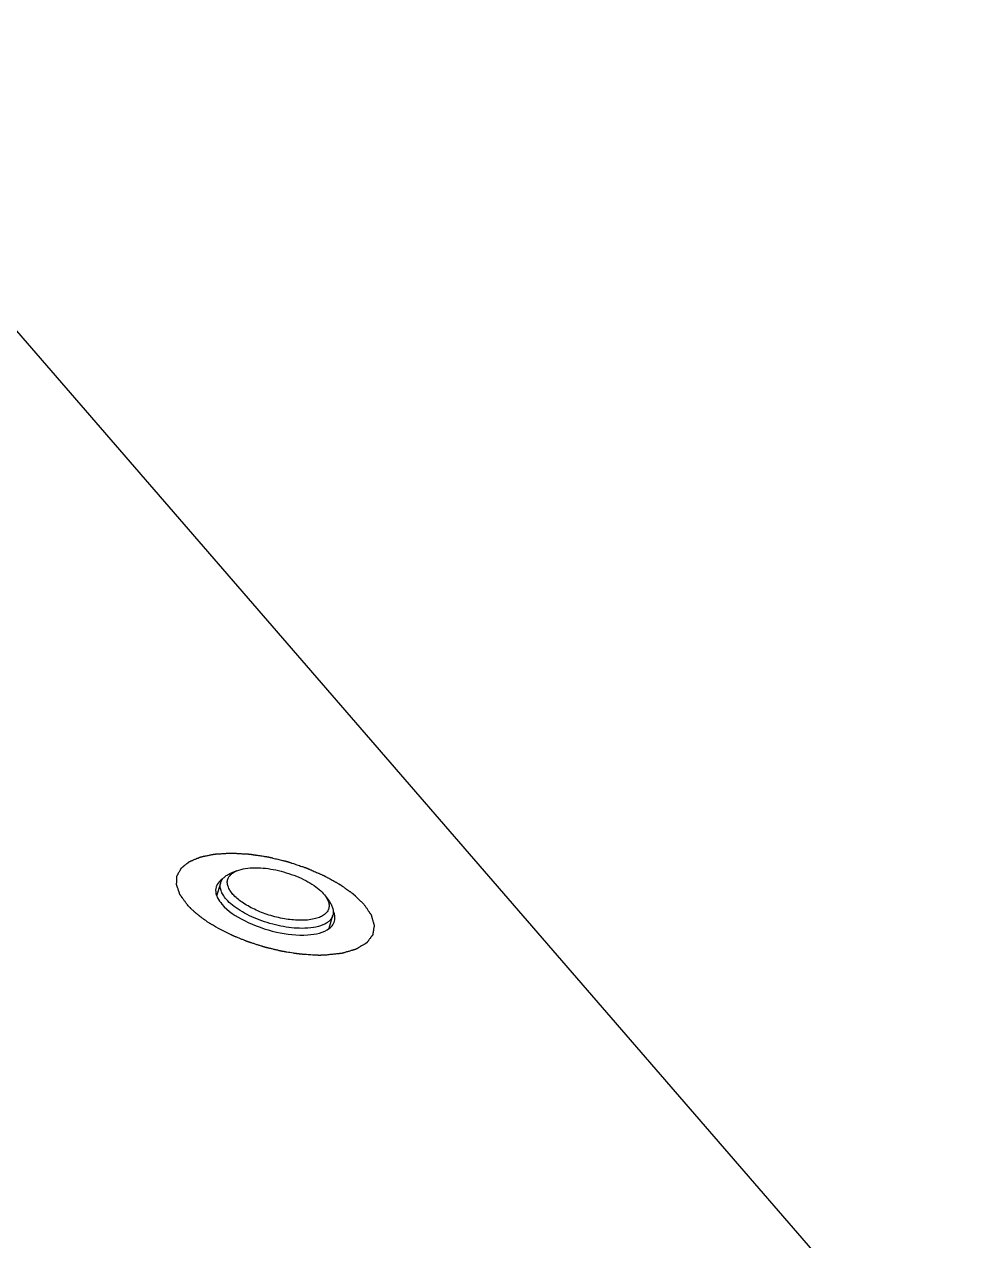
# Model space of a CAD drawing. Header units: millimetres. Extents: x -1 to 407, y -1 to 283.
# Drawn here: x 213.87 to 221.94, y 188.71 to 199.12 of the extents above; entities that cross this region are included whole.
import ezdxf

# ---------------------------------------------------------------- set-up
doc = ezdxf.new("R2010")
doc.units = ezdxf.units.MM
doc.header["$LTSCALE"] = 23.1
doc.layers.add('001-PCB', color=7, linetype='CONTINUOUS')

msp = doc.modelspace()

# ---------------------------------------------------------------- linework, layer by layer
at = {"layer": '001-PCB', "color": 7, "linetype": 'Continuous'}
for p, q in [((221.94, 187.099), (211.529, 199.121)), ((215.686, 191.878), (215.635, 191.857)), ((215.515, 191.664), (215.547, 191.774)), ((216.445, 191.659), (216.477, 191.614)), ((216.476, 191.388), (216.507, 191.497))]:
    msp.add_line(p, q, dxfattribs=at)
at = {"layer": '001-PCB', "color": 4, "linetype": 'Continuous'}
msp.add_line((215.533, 191.381), (215.504, 191.397), dxfattribs=at)
at = {"layer": '001-PCB', "color": 7, "linetype": 'Continuous'}
for centre, radius, start, end in [((215.603, 191.711), 0.0988, 158.5494, 163.8416), ((215.665, 191.648), 0.188, 122.0675, 123.377), ((215.85, 191.857), 0.339, 220.8953, 221.5974), ((216.426, 191.473), 0.0988, 338.5494, 343.8416)]:
    msp.add_arc(centre, radius, start, end, dxfattribs=at)
at = {"layer": '001-PCB', "color": 4, "linetype": 'Continuous'}
for points, knots in [([(215.257, 191.592), (215.252, 191.599), (215.244, 191.61), (215.235, 191.624), (215.227, 191.634), (215.221, 191.643), (215.216, 191.65), (215.212, 191.656), (215.209, 191.661), (215.206, 191.665), (215.203, 191.669), (215.202, 191.671), (215.2, 191.673), (215.199, 191.674), (215.199, 191.675), (215.198, 191.676), (215.198, 191.677), (215.198, 191.677), (215.197, 191.677), (215.197, 191.678), (215.197, 191.678), (215.197, 191.679), (215.196, 191.681), (215.196, 191.682), (215.195, 191.685), (215.194, 191.688), (215.192, 191.692), (215.191, 191.697), (215.189, 191.702), (215.186, 191.709), (215.184, 191.718), (215.181, 191.726), (215.178, 191.733), (215.177, 191.738), (215.175, 191.743), (215.173, 191.748), (215.172, 191.751), (215.171, 191.753), (215.171, 191.755), (215.17, 191.756), (215.17, 191.757), (215.17, 191.758), (215.17, 191.758), (215.169, 191.759), (215.17, 191.759), (215.17, 191.759), (215.17, 191.76), (215.17, 191.761), (215.17, 191.762), (215.17, 191.764), (215.17, 191.766), (215.17, 191.769), (215.17, 191.773), (215.171, 191.777), (215.171, 191.782), (215.171, 191.788), (215.172, 191.796), (215.172, 191.804), (215.172, 191.81), (215.173, 191.815), (215.173, 191.82), (215.173, 191.824), (215.173, 191.827), (215.173, 191.829), (215.173, 191.83), (215.174, 191.832), (215.174, 191.833), (215.174, 191.833), (215.174, 191.834), (215.174, 191.834), (215.174, 191.834), (215.174, 191.835), (215.174, 191.835), (215.175, 191.836), (215.175, 191.837), (215.176, 191.839), (215.177, 191.84), (215.179, 191.843), (215.181, 191.847), (215.183, 191.851), (215.185, 191.855), (215.188, 191.861), (215.192, 191.868), (215.196, 191.875), (215.199, 191.88), (215.201, 191.884), (215.204, 191.889), (215.206, 191.892), (215.207, 191.895), (215.208, 191.897), (215.209, 191.898), (215.21, 191.899), (215.21, 191.9), (215.21, 191.901), (215.211, 191.901), (215.211, 191.901), (215.211, 191.901), (215.211, 191.902), (215.212, 191.902), (215.213, 191.903), (215.214, 191.904), (215.215, 191.905), (215.217, 191.906), (215.22, 191.909), (215.223, 191.911), (215.228, 191.915), (215.232, 191.918), (215.237, 191.923), (215.244, 191.928), (215.251, 191.934), (215.257, 191.939), (215.261, 191.942), (215.265, 191.945), (215.269, 191.948), (215.272, 191.95), (215.274, 191.952), (215.275, 191.953), (215.276, 191.954), (215.277, 191.954), (215.277, 191.955), (215.278, 191.955), (215.278, 191.955), (215.278, 191.956), (215.279, 191.956), (215.28, 191.956), (215.281, 191.957), (215.283, 191.957), (215.285, 191.958), (215.287, 191.959), (215.291, 191.961), (215.296, 191.963), (215.302, 191.966), (215.308, 191.968), (215.316, 191.971), (215.326, 191.976), (215.336, 191.98), (215.344, 191.983), (215.35, 191.986), (215.356, 191.988), (215.361, 191.99), (215.365, 191.992), (215.367, 191.993), (215.369, 191.994), (215.37, 191.995), (215.372, 191.995), (215.373, 191.995), (215.373, 191.996), (215.373, 191.996), (215.374, 191.996), (215.375, 191.996), (215.376, 191.996), (215.377, 191.997), (215.379, 191.997), (215.382, 191.998), (215.385, 191.998), (215.39, 191.999), (215.396, 192.001), (215.403, 192.002), (215.411, 192.004), (215.421, 192.006), (215.433, 192.008), (215.446, 192.011), (215.456, 192.013), (215.463, 192.015), (215.471, 192.016), (215.477, 192.017), (215.482, 192.018), (215.485, 192.019), (215.488, 192.02), (215.49, 192.02), (215.491, 192.02), (215.492, 192.021), (215.493, 192.021), (215.493, 192.021), (215.494, 192.021), (215.495, 192.021), (215.496, 192.021), (215.498, 192.021), (215.5, 192.021), (215.503, 192.021), (215.507, 192.022), (215.513, 192.022), (215.52, 192.022), (215.529, 192.023), (215.538, 192.023), (215.55, 192.024), (215.564, 192.025), (215.579, 192.026), (215.591, 192.027), (215.6, 192.027), (215.609, 192.028), (215.616, 192.028), (215.622, 192.029), (215.626, 192.029), (215.629, 192.029), (215.631, 192.029), (215.633, 192.029), (215.634, 192.029), (215.635, 192.029), (215.636, 192.029), (215.636, 192.029), (215.637, 192.029), (215.638, 192.029), (215.64, 192.029), (215.643, 192.029), (215.646, 192.029), (215.65, 192.029), (215.657, 192.028), (215.665, 192.028), (215.674, 192.027), (215.684, 192.027), (215.697, 192.026), (215.713, 192.025), (215.729, 192.024), (215.742, 192.024), (215.751, 192.023), (215.761, 192.023), (215.769, 192.022), (215.776, 192.022), (215.78, 192.022), (215.784, 192.021), (215.787, 192.021), (215.789, 192.021), (215.79, 192.021), (215.791, 192.021), (215.793, 192.021), (215.796, 192.02), (215.8, 192.02), (215.805, 192.019), (215.812, 192.018), (215.821, 192.016), (215.831, 192.015), (215.841, 192.013), (215.854, 192.011), (215.871, 192.009), (215.892, 192.006), (215.909, 192.003), (215.922, 192.001), (215.931, 192), (215.938, 191.999), (215.943, 191.998), (215.947, 191.997), (215.95, 191.997), (215.952, 191.997), (215.953, 191.996), (215.954, 191.996), (215.956, 191.996), (215.959, 191.995), (215.963, 191.994), (215.968, 191.993), (215.975, 191.991), (215.984, 191.989), (215.998, 191.986), (216.015, 191.981), (216.036, 191.976), (216.056, 191.971), (216.073, 191.967), (216.087, 191.964), (216.096, 191.962), (216.103, 191.96), (216.108, 191.959), (216.112, 191.958), (216.115, 191.957), (216.117, 191.957), (216.118, 191.956), (216.12, 191.956), (216.121, 191.955), (216.124, 191.954), (216.129, 191.953), (216.134, 191.951), (216.14, 191.949), (216.149, 191.946), (216.163, 191.941), (216.18, 191.936), (216.2, 191.929), (216.221, 191.922), (216.238, 191.916), (216.252, 191.912), (216.26, 191.909), (216.267, 191.906), (216.272, 191.905), (216.276, 191.903), (216.279, 191.902), (216.281, 191.902), (216.282, 191.901), (216.284, 191.901), (216.285, 191.9), (216.288, 191.899), (216.292, 191.897), (216.297, 191.895), (216.303, 191.892), (216.311, 191.889), (216.323, 191.883), (216.339, 191.877), (216.358, 191.868), (216.374, 191.861), (216.386, 191.856), (216.396, 191.852), (216.405, 191.848), (216.413, 191.844), (216.419, 191.841), (216.424, 191.839), (216.428, 191.838), (216.431, 191.837), (216.432, 191.836), (216.433, 191.835), (216.434, 191.835), (216.436, 191.834), (216.438, 191.833), (216.442, 191.831), (216.446, 191.828), (216.452, 191.825), (216.459, 191.821), (216.467, 191.816), (216.476, 191.812), (216.487, 191.806), (216.501, 191.798), (216.515, 191.79), (216.526, 191.784), (216.535, 191.779), (216.543, 191.774), (216.55, 191.77), (216.556, 191.767), (216.559, 191.765), (216.562, 191.764), (216.564, 191.762), (216.566, 191.761), (216.567, 191.761), (216.568, 191.76), (216.568, 191.76), (216.569, 191.76), (216.57, 191.759), (216.571, 191.759), (216.572, 191.757), (216.574, 191.756), (216.576, 191.755), (216.579, 191.752), (216.584, 191.749), (216.59, 191.745), (216.597, 191.74), (216.604, 191.735), (216.614, 191.728), (216.625, 191.719), (216.637, 191.711), (216.647, 191.704), (216.654, 191.699), (216.661, 191.694), (216.667, 191.689), (216.672, 191.686), (216.675, 191.684), (216.677, 191.682), (216.679, 191.681), (216.68, 191.68), (216.681, 191.679), (216.682, 191.679), (216.682, 191.678), (216.683, 191.678), (216.683, 191.678), (216.684, 191.677), (216.685, 191.676), (216.687, 191.674), (216.688, 191.673), (216.691, 191.67), (216.695, 191.667), (216.699, 191.662), (216.705, 191.657), (216.71, 191.651), (216.718, 191.644), (216.727, 191.635), (216.739, 191.624), (216.754, 191.61), (216.765, 191.599), (216.772, 191.592)], [0, 0, 0, 0, 0.015625, 0.023438, 0.03125, 0.039062, 0.042969, 0.046875, 0.050781, 0.054688, 0.056641, 0.058594, 0.05957, 0.060547, 0.061523, 0.062012, 0.062256, 0.0625, 0.062744, 0.062988, 0.063477, 0.064453, 0.06543, 0.066406, 0.068359, 0.070312, 0.074219, 0.078125, 0.082031, 0.085938, 0.09375, 0.101562, 0.105469, 0.109375, 0.113281, 0.117188, 0.119141, 0.121094, 0.12207, 0.123047, 0.124023, 0.124512, 0.124756, 0.125, 0.125244, 0.125488, 0.125977, 0.126953, 0.12793, 0.128906, 0.130859, 0.132812, 0.136719, 0.140625, 0.144531, 0.148438, 0.15625, 0.164062, 0.167969, 0.171875, 0.175781, 0.179688, 0.181641, 0.183594, 0.18457, 0.185547, 0.186523, 0.187012, 0.187256, 0.1875, 0.187744, 0.187988, 0.188477, 0.189453, 0.19043, 0.191406, 0.193359, 0.195312, 0.199219, 0.203125, 0.207031, 0.210938, 0.21875, 0.226562, 0.230469, 0.234375, 0.238281, 0.242188, 0.244141, 0.246094, 0.24707, 0.248047, 0.249023, 0.249512, 0.249756, 0.25, 0.250244, 0.250488, 0.250977, 0.251953, 0.25293, 0.253906, 0.255859, 0.257812, 0.261719, 0.265625, 0.269531, 0.273438, 0.28125, 0.289062, 0.292969, 0.296875, 0.300781, 0.304688, 0.306641, 0.308594, 0.30957, 0.310547, 0.311523, 0.312012, 0.312256, 0.3125, 0.312744, 0.312988, 0.313477, 0.314453, 0.31543, 0.316406, 0.318359, 0.320312, 0.324219, 0.328125, 0.332031, 0.335938, 0.34375, 0.351562, 0.355469, 0.359375, 0.363281, 0.367188, 0.369141, 0.371094, 0.37207, 0.373047, 0.374023, 0.374512, 0.374756, 0.375, 0.375244, 0.375488, 0.375977, 0.376953, 0.37793, 0.378906, 0.380859, 0.382812, 0.386719, 0.390625, 0.394531, 0.398438, 0.40625, 0.414062, 0.417969, 0.421875, 0.425781, 0.429688, 0.431641, 0.433594, 0.43457, 0.435547, 0.436523, 0.437012, 0.437256, 0.4375, 0.437744, 0.437988, 0.438477, 0.439453, 0.44043, 0.441406, 0.443359, 0.445312, 0.449219, 0.453125, 0.457031, 0.460938, 0.46875, 0.476562, 0.480469, 0.484375, 0.488281, 0.492188, 0.494141, 0.496094, 0.49707, 0.498047, 0.499023, 0.499512, 0.499756, 0.5, 0.500244, 0.500488, 0.500977, 0.501953, 0.50293, 0.503906, 0.505859, 0.507812, 0.511719, 0.515625, 0.519531, 0.523438, 0.53125, 0.539062, 0.542969, 0.546875, 0.550781, 0.554688, 0.556641, 0.558594, 0.560547, 0.561523, 0.562012, 0.5625, 0.562988, 0.563477, 0.564453, 0.566406, 0.568359, 0.570312, 0.574219, 0.578125, 0.582031, 0.585938, 0.59375, 0.601562, 0.609375, 0.613281, 0.617188, 0.619141, 0.621094, 0.623047, 0.624023, 0.624512, 0.625, 0.625488, 0.625977, 0.626953, 0.628906, 0.630859, 0.632812, 0.636719, 0.640625, 0.648438, 0.65625, 0.664062, 0.671875, 0.675781, 0.679688, 0.681641, 0.683594, 0.685547, 0.686523, 0.687012, 0.6875, 0.687988, 0.688477, 0.689453, 0.691406, 0.693359, 0.695312, 0.699219, 0.703125, 0.710938, 0.71875, 0.726562, 0.734375, 0.738281, 0.742188, 0.744141, 0.746094, 0.748047, 0.749023, 0.749512, 0.75, 0.750488, 0.750977, 0.751953, 0.753906, 0.755859, 0.757812, 0.761719, 0.765625, 0.773438, 0.78125, 0.789062, 0.792969, 0.796875, 0.800781, 0.804688, 0.806641, 0.808594, 0.810547, 0.811523, 0.812012, 0.8125, 0.812988, 0.813477, 0.814453, 0.816406, 0.818359, 0.820312, 0.824219, 0.828125, 0.832031, 0.835938, 0.84375, 0.851562, 0.855469, 0.859375, 0.863281, 0.867188, 0.869141, 0.871094, 0.87207, 0.873047, 0.874023, 0.874512, 0.874756, 0.875, 0.875244, 0.875488, 0.875977, 0.876953, 0.87793, 0.878906, 0.880859, 0.882812, 0.886719, 0.890625, 0.894531, 0.898438, 0.90625, 0.914062, 0.917969, 0.921875, 0.925781, 0.929688, 0.931641, 0.933594, 0.93457, 0.935547, 0.936523, 0.937012, 0.937256, 0.9375, 0.937744, 0.937988, 0.938477, 0.939453, 0.94043, 0.941406, 0.943359, 0.945312, 0.949219, 0.953125, 0.957031, 0.960938, 0.96875, 0.976562, 0.984375, 1, 1, 1, 1]), ([(215.504, 191.397), (215.498, 191.401), (215.489, 191.407), (215.477, 191.414), (215.47, 191.418), (215.464, 191.422), (215.46, 191.424), (215.457, 191.426), (215.454, 191.428), (215.449, 191.432), (215.441, 191.436), (215.432, 191.442), (215.424, 191.448), (215.417, 191.453), (215.412, 191.456), (215.411, 191.457), (215.409, 191.458), (215.408, 191.459), (215.405, 191.461), (215.402, 191.463), (215.397, 191.467), (215.39, 191.472), (215.383, 191.477), (215.377, 191.481), (215.373, 191.484), (215.37, 191.487), (215.368, 191.489), (215.366, 191.49), (215.365, 191.491), (215.364, 191.491), (215.363, 191.492), (215.361, 191.494), (215.358, 191.497), (215.354, 191.5), (215.349, 191.504), (215.343, 191.509), (215.337, 191.514), (215.332, 191.518), (215.328, 191.521), (215.326, 191.523), (215.325, 191.524), (215.324, 191.525), (215.323, 191.526), (215.319, 191.529), (215.314, 191.534), (215.307, 191.54), (215.301, 191.546), (215.296, 191.551), (215.292, 191.554), (215.291, 191.556), (215.29, 191.557), (215.289, 191.558), (215.287, 191.56), (215.284, 191.562), (215.28, 191.567), (215.275, 191.572), (215.267, 191.581), (215.261, 191.588), (215.257, 191.592)], [0, 0, 0, 0, 0.0625, 0.09375, 0.125, 0.140625, 0.15625, 0.164062, 0.171875, 0.1875, 0.21875, 0.25, 0.28125, 0.3125, 0.320312, 0.328125, 0.332031, 0.335938, 0.34375, 0.359375, 0.375, 0.40625, 0.4375, 0.453125, 0.46875, 0.484375, 0.492188, 0.496094, 0.5, 0.503906, 0.507812, 0.515625, 0.53125, 0.546875, 0.5625, 0.59375, 0.625, 0.640625, 0.65625, 0.664062, 0.667969, 0.671875, 0.679688, 0.6875, 0.71875, 0.75, 0.78125, 0.8125, 0.820312, 0.828125, 0.832031, 0.835938, 0.84375, 0.859375, 0.875, 0.90625, 0.9375, 1, 1, 1, 1]), ([(216.772, 191.592), (216.777, 191.585), (216.786, 191.572), (216.798, 191.555), (216.807, 191.541), (216.812, 191.533), (216.817, 191.526), (216.82, 191.521), (216.824, 191.516), (216.827, 191.512), (216.829, 191.508), (216.831, 191.506), (216.832, 191.504), (216.833, 191.502), (216.834, 191.501), (216.835, 191.5), (216.835, 191.5), (216.835, 191.5), (216.835, 191.499), (216.835, 191.499), (216.835, 191.499), (216.836, 191.498), (216.836, 191.497), (216.836, 191.496), (216.837, 191.494), (216.838, 191.49), (216.839, 191.486), (216.841, 191.48), (216.843, 191.471), (216.846, 191.462), (216.849, 191.452), (216.851, 191.444), (216.853, 191.437), (216.855, 191.432), (216.856, 191.427), (216.857, 191.423), (216.858, 191.42), (216.859, 191.418), (216.86, 191.415), (216.86, 191.414), (216.86, 191.413), (216.861, 191.412), (216.861, 191.411), (216.861, 191.41), (216.861, 191.41), (216.861, 191.409), (216.861, 191.409), (216.861, 191.408), (216.861, 191.407), (216.86, 191.405), (216.86, 191.403), (216.86, 191.401), (216.859, 191.398), (216.858, 191.393), (216.857, 191.386), (216.855, 191.374), (216.853, 191.362), (216.852, 191.352), (216.851, 191.346), (216.85, 191.341), (216.849, 191.338), (216.849, 191.335), (216.848, 191.333), (216.848, 191.331), (216.848, 191.33), (216.848, 191.33), (216.848, 191.329), (216.848, 191.329), (216.847, 191.328), (216.847, 191.328), (216.847, 191.328), (216.846, 191.327), (216.846, 191.326), (216.845, 191.325), (216.844, 191.324), (216.843, 191.323), (216.841, 191.32), (216.839, 191.317), (216.836, 191.313), (216.832, 191.308), (216.828, 191.302), (216.822, 191.295), (216.816, 191.287), (216.812, 191.281), (216.808, 191.276), (216.805, 191.272), (216.803, 191.269), (216.801, 191.267), (216.8, 191.265), (216.799, 191.264), (216.798, 191.263), (216.798, 191.262), (216.797, 191.261), (216.797, 191.261), (216.796, 191.261), (216.796, 191.26), (216.795, 191.26), (216.795, 191.26), (216.794, 191.259), (216.792, 191.258), (216.79, 191.257), (216.787, 191.255), (216.783, 191.252), (216.778, 191.249), (216.771, 191.246), (216.76, 191.239), (216.747, 191.231), (216.734, 191.223), (216.726, 191.218), (216.721, 191.215), (216.717, 191.213), (216.715, 191.211), (216.713, 191.21), (216.711, 191.209), (216.71, 191.208), (216.709, 191.208), (216.709, 191.207), (216.708, 191.207), (216.708, 191.207), (216.707, 191.207), (216.706, 191.206), (216.704, 191.206), (216.703, 191.205), (216.701, 191.205), (216.697, 191.204), (216.691, 191.202), (216.685, 191.2), (216.678, 191.198), (216.671, 191.196), (216.663, 191.194), (216.652, 191.19), (216.638, 191.186), (216.625, 191.183), (216.614, 191.179), (216.605, 191.177), (216.6, 191.175), (216.596, 191.174), (216.593, 191.173), (216.591, 191.172), (216.589, 191.172), (216.588, 191.172), (216.588, 191.171), (216.588, 191.171), (216.587, 191.171), (216.586, 191.171), (216.585, 191.171), (216.583, 191.171), (216.581, 191.171), (216.577, 191.17), (216.573, 191.17), (216.568, 191.169), (216.561, 191.168), (216.553, 191.168), (216.545, 191.167), (216.534, 191.166), (216.521, 191.164), (216.499, 191.162), (216.472, 191.159), (216.451, 191.156), (216.44, 191.155)], [0, 0, 0, 0, 0.03125, 0.0625, 0.078125, 0.09375, 0.101562, 0.109375, 0.117188, 0.125, 0.128906, 0.132812, 0.136719, 0.138672, 0.140625, 0.141602, 0.14209, 0.142578, 0.142822, 0.143066, 0.143555, 0.144531, 0.146484, 0.148438, 0.152344, 0.15625, 0.164062, 0.171875, 0.1875, 0.203125, 0.21875, 0.234375, 0.242188, 0.25, 0.257812, 0.265625, 0.269531, 0.273438, 0.277344, 0.279297, 0.28125, 0.283203, 0.28418, 0.285156, 0.285645, 0.286133, 0.287109, 0.289062, 0.291016, 0.292969, 0.296875, 0.300781, 0.304688, 0.3125, 0.328125, 0.34375, 0.375, 0.390625, 0.398438, 0.40625, 0.414062, 0.417969, 0.421875, 0.423828, 0.425781, 0.426758, 0.427734, 0.428711, 0.429199, 0.429688, 0.430664, 0.431641, 0.433594, 0.435547, 0.4375, 0.441406, 0.445312, 0.453125, 0.460938, 0.46875, 0.484375, 0.5, 0.515625, 0.53125, 0.539062, 0.546875, 0.554688, 0.558594, 0.5625, 0.564453, 0.566406, 0.568359, 0.570312, 0.570801, 0.571289, 0.572266, 0.573242, 0.574219, 0.576172, 0.578125, 0.582031, 0.585938, 0.59375, 0.601562, 0.609375, 0.625, 0.65625, 0.671875, 0.6875, 0.695312, 0.699219, 0.703125, 0.707031, 0.708984, 0.710938, 0.712891, 0.713867, 0.714355, 0.714844, 0.71582, 0.716797, 0.71875, 0.720703, 0.722656, 0.726562, 0.734375, 0.742188, 0.75, 0.757812, 0.765625, 0.78125, 0.796875, 0.8125, 0.828125, 0.835938, 0.84375, 0.847656, 0.851562, 0.853516, 0.855469, 0.856445, 0.856934, 0.857178, 0.857422, 0.858398, 0.859375, 0.861328, 0.863281, 0.867188, 0.871094, 0.875, 0.882812, 0.890625, 0.898438, 0.90625, 0.921875, 0.9375, 0.96875, 1, 1, 1, 1]), ([(216.345, 191.155), (216.328, 191.157), (216.303, 191.159), (216.273, 191.161), (216.257, 191.162), (216.244, 191.163), (216.233, 191.164), (216.225, 191.165), (216.22, 191.165), (216.216, 191.166), (216.213, 191.166), (216.211, 191.166), (216.21, 191.166), (216.209, 191.166), (216.208, 191.166), (216.204, 191.167), (216.199, 191.168), (216.193, 191.169), (216.186, 191.17), (216.177, 191.171), (216.162, 191.174), (216.14, 191.177), (216.118, 191.181), (216.103, 191.183), (216.094, 191.185), (216.088, 191.186), (216.081, 191.187), (216.076, 191.188), (216.073, 191.188), (216.071, 191.188), (216.07, 191.189), (216.067, 191.189), (216.065, 191.19), (216.06, 191.191), (216.055, 191.192), (216.046, 191.194), (216.035, 191.197), (216.021, 191.2), (216.008, 191.203), (215.995, 191.207), (215.982, 191.21), (215.968, 191.213), (215.957, 191.216), (215.948, 191.218), (215.942, 191.219), (215.936, 191.221), (215.932, 191.222), (215.93, 191.222), (215.928, 191.222), (215.927, 191.223), (215.925, 191.224), (215.921, 191.225), (215.915, 191.227), (215.909, 191.229), (215.9, 191.232), (215.889, 191.235), (215.876, 191.239), (215.863, 191.243), (215.85, 191.247), (215.837, 191.252), (215.824, 191.256), (215.813, 191.259), (215.804, 191.262), (215.799, 191.264), (215.794, 191.265), (215.792, 191.266), (215.79, 191.267), (215.788, 191.267), (215.786, 191.268), (215.783, 191.269), (215.779, 191.271), (215.772, 191.273), (215.766, 191.276), (215.758, 191.279), (215.743, 191.285), (215.722, 191.293), (215.702, 191.302), (215.687, 191.308), (215.679, 191.311), (215.673, 191.313), (215.666, 191.316), (215.662, 191.318), (215.659, 191.319), (215.657, 191.32), (215.656, 191.32), (215.655, 191.321), (215.654, 191.321), (215.651, 191.323), (215.647, 191.324), (215.643, 191.327), (215.635, 191.331), (215.625, 191.335), (215.614, 191.341), (215.598, 191.349), (215.571, 191.362), (215.548, 191.374), (215.533, 191.381)], [0, 0, 0, 0, 0.0625, 0.09375, 0.109375, 0.125, 0.140625, 0.148438, 0.15625, 0.160156, 0.164062, 0.166016, 0.166992, 0.167969, 0.169922, 0.171875, 0.179688, 0.1875, 0.195312, 0.203125, 0.21875, 0.25, 0.28125, 0.296875, 0.304688, 0.3125, 0.320312, 0.328125, 0.330078, 0.332031, 0.333984, 0.335938, 0.339844, 0.34375, 0.351562, 0.359375, 0.375, 0.390625, 0.40625, 0.421875, 0.4375, 0.453125, 0.46875, 0.476562, 0.484375, 0.492188, 0.496094, 0.498047, 0.5, 0.501953, 0.503906, 0.507812, 0.515625, 0.523438, 0.53125, 0.546875, 0.5625, 0.578125, 0.59375, 0.609375, 0.625, 0.640625, 0.648438, 0.65625, 0.660156, 0.664062, 0.666016, 0.667969, 0.669922, 0.671875, 0.679688, 0.6875, 0.695312, 0.703125, 0.71875, 0.75, 0.78125, 0.796875, 0.804688, 0.8125, 0.820312, 0.828125, 0.830078, 0.832031, 0.833008, 0.833984, 0.835938, 0.839844, 0.84375, 0.851562, 0.859375, 0.875, 0.890625, 0.90625, 0.9375, 1, 1, 1, 1]), ([(216.44, 191.155), (216.436, 191.155), (216.431, 191.155), (216.423, 191.155), (216.417, 191.155), (216.411, 191.155), (216.405, 191.154), (216.399, 191.154), (216.393, 191.154), (216.387, 191.154), (216.381, 191.154), (216.375, 191.155), (216.369, 191.155), (216.363, 191.155), (216.355, 191.155), (216.349, 191.155), (216.345, 191.155)], [0, 0, 0, 0, 0.125, 0.1875, 0.25, 0.3125, 0.375, 0.4375, 0.5, 0.5625, 0.625, 0.6875, 0.75, 0.8125, 0.875, 1, 1, 1, 1])]:
    msp.add_open_spline(points, degree=3, knots=knots, dxfattribs=at)
at = {"layer": '001-PCB', "color": 7, "linetype": 'Continuous'}
for points, knots in [([(215.547, 191.774), (215.549, 191.783), (215.557, 191.8), (215.576, 191.823), (215.603, 191.842), (215.623, 191.852), (215.635, 191.857)], [0, 0, 0, 0, 0.21904, 0.452091, 0.710127, 1, 1, 1, 1]), ([(216.234, 191.454), (216.192, 191.454), (216.105, 191.461), (215.976, 191.491), (215.852, 191.537), (215.745, 191.595), (215.672, 191.651), (215.632, 191.7), (215.612, 191.734), (215.603, 191.767), (215.604, 191.799), (215.616, 191.827), (215.63, 191.843), (215.639, 191.85)], [0, 0, 0, 0, 0.15128, 0.313711, 0.475292, 0.624135, 0.750405, 0.803338, 0.849373, 0.889488, 0.925804, 0.961511, 1, 1, 1, 1]), ([(215.639, 191.85), (215.642, 191.853), (215.656, 191.864), (215.673, 191.873), (215.686, 191.878)], [0, 0, 0, 0, 0.231361, 1, 1, 1, 1]), ([(215.686, 191.878), (215.709, 191.887), (215.762, 191.9), (215.815, 191.904), (215.845, 191.904)], [0, 0, 0, 0, 0.456487, 1, 1, 1, 1]), ([(215.845, 191.904), (215.903, 191.904), (216.023, 191.889), (216.166, 191.845), (216.274, 191.796), (216.344, 191.754), (216.402, 191.709), (216.433, 191.676), (216.445, 191.659)], [0, 0, 0, 0, 0.262074, 0.540093, 0.673283, 0.796519, 0.906195, 1, 1, 1, 1]), ([(215.508, 191.738), (215.503, 191.721), (215.503, 191.695), (215.51, 191.671), (215.512, 191.665)], [0, 0, 0, 0, 0.728819, 1, 1, 1, 1]), ([(215.561, 191.805), (215.555, 191.801), (215.534, 191.786), (215.518, 191.764), (215.511, 191.747)], [0, 0, 0, 0, 0.274134, 1, 1, 1, 1]), ([(215.594, 191.635), (215.584, 191.647), (215.567, 191.669), (215.549, 191.706), (215.541, 191.741), (215.544, 191.764), (215.547, 191.774)], [0, 0, 0, 0, 0.298822, 0.559482, 0.788837, 1, 1, 1, 1]), ([(215.512, 191.665), (215.515, 191.658), (215.526, 191.632), (215.543, 191.609), (215.558, 191.592)], [0, 0, 0, 0, 0.227192, 1, 1, 1, 1]), ([(216.243, 191.385), (216.183, 191.385), (216.058, 191.4), (215.879, 191.451), (215.74, 191.517), (215.649, 191.58), (215.612, 191.615), (215.597, 191.632)], [0, 0, 0, 0, 0.256634, 0.530097, 0.787337, 0.900646, 1, 1, 1, 1]), ([(216.445, 191.659), (216.447, 191.655), (216.457, 191.64), (216.465, 191.624), (216.469, 191.612)], [0, 0, 0, 0, 0.269435, 1, 1, 1, 1]), ([(215.558, 191.592), (215.61, 191.532), (215.762, 191.433), (216.016, 191.345), (216.265, 191.316), (216.428, 191.347), (216.479, 191.387)], [0, 0, 0, 0, 0.239659, 0.531978, 0.805648, 1, 1, 1, 1]), ([(216.469, 191.612), (216.473, 191.601), (216.477, 191.58), (216.472, 191.547), (216.454, 191.519), (216.427, 191.495), (216.39, 191.477), (216.325, 191.458), (216.272, 191.454), (216.234, 191.454)], [0, 0, 0, 0, 0.10122, 0.194737, 0.290182, 0.396489, 0.519385, 0.661267, 1, 1, 1, 1]), ([(216.477, 191.614), (216.484, 191.604), (216.496, 191.584), (216.508, 191.554), (216.512, 191.524), (216.51, 191.505), (216.507, 191.497)], [0, 0, 0, 0, 0.289873, 0.547912, 0.78096, 1, 1, 1, 1]), ([(216.507, 191.497), (216.505, 191.488), (216.497, 191.471), (216.478, 191.449), (216.453, 191.429), (216.408, 191.407), (216.337, 191.389), (216.277, 191.385), (216.243, 191.385)], [0, 0, 0, 0, 0.088198, 0.181835, 0.285205, 0.401038, 0.673795, 1, 1, 1, 1]), ([(216.479, 191.387), (216.484, 191.39), (216.5, 191.404), (216.513, 191.422), (216.518, 191.437)], [0, 0, 0, 0, 0.268458, 1, 1, 1, 1]), ([(216.521, 191.446), (216.526, 191.461), (216.526, 191.484), (216.521, 191.505), (216.52, 191.51)], [0, 0, 0, 0, 0.732865, 1, 1, 1, 1])]:
    msp.add_open_spline(points, degree=3, knots=knots, dxfattribs=at)
msp.add_open_spline([(216.52, 191.51), (216.518, 191.516), (216.516, 191.522), (216.513, 191.527)], degree=3, dxfattribs=at)

doc.saveas('drawing.dxf')
